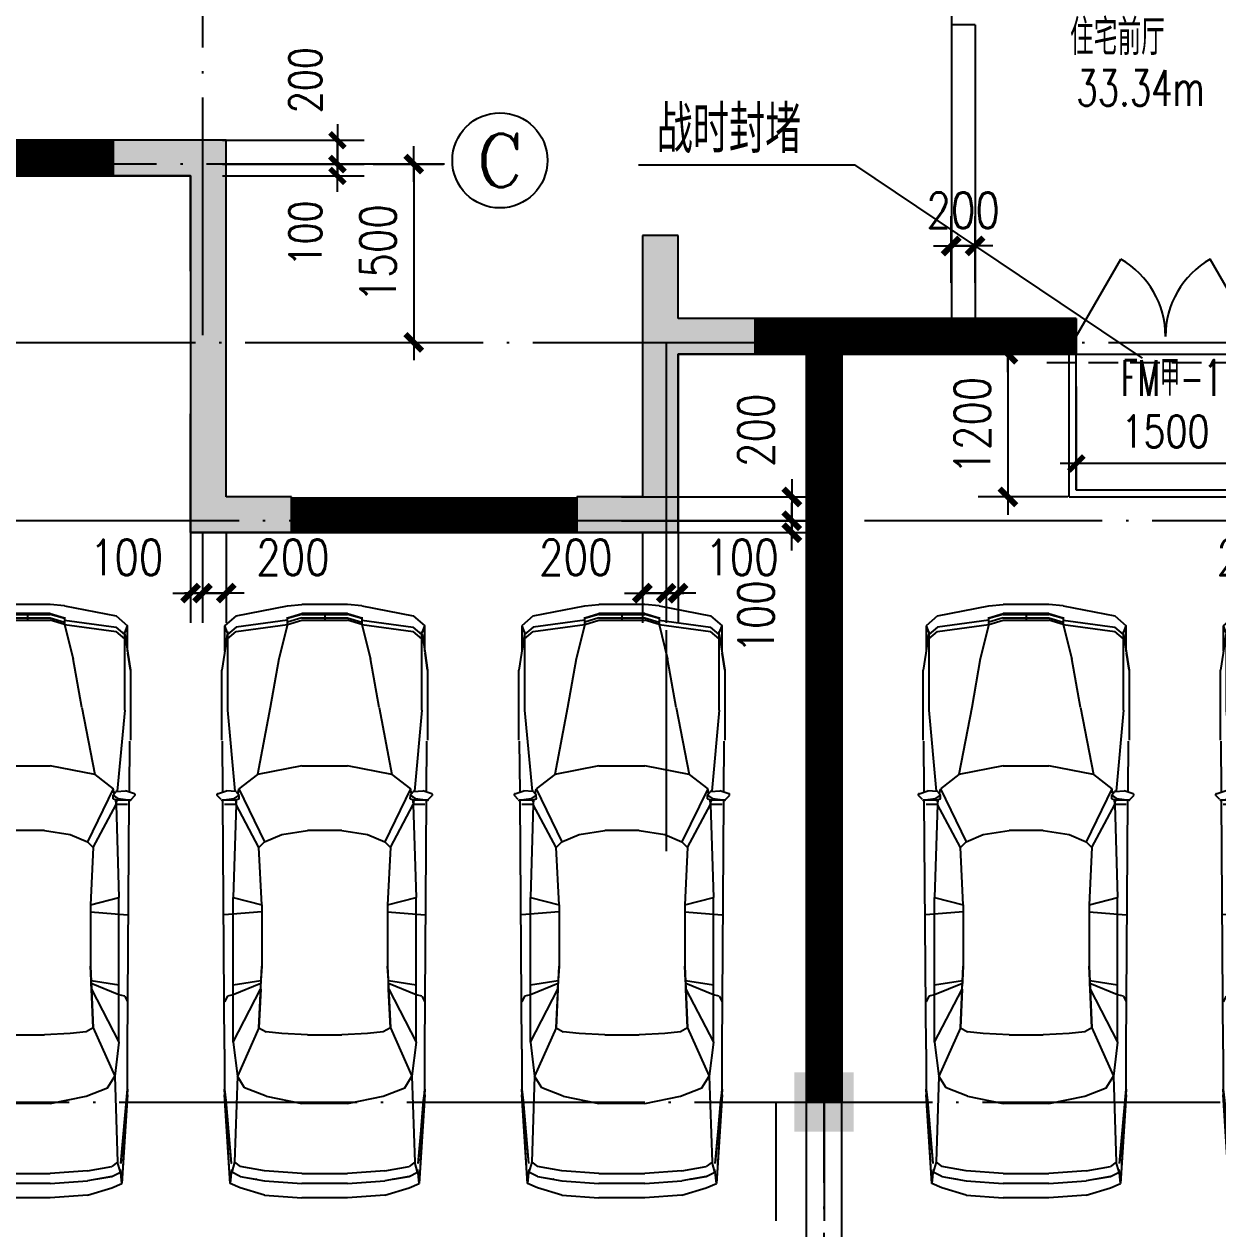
# Model space of a CAD drawing. Extents: x 634182 to 802382, y -1101880 to -864080.
# Drawn here: x 728334 to 738375, y -909933 to -899800 of the extents above; entities that cross this region are included whole.
import ezdxf
from ezdxf.enums import TextEntityAlignment as Align

# ---------------------------------------------------------------- set-up
doc = ezdxf.new("R2010")
doc.units = 0
doc.header["$LTSCALE"] = 1000
doc.header["$MEASUREMENT"] = 0
doc.linetypes.add('DASH', pattern=[0.35, 0.25, -0.1])
doc.linetypes.add('DOTE', pattern=[2.42, 2, -0.2, 0.02, -0.2])
doc.layers.get('0').update_dxf_attribs({"linetype": 'CONTINUOUS'})
doc.layers.get('DEFPOINTS').update_dxf_attribs({"linetype": 'CONTINUOUS'})
for name, color, linetype in [('210', 4, 'CONTINUOUS'), ('AXIS', 3, 'CONTINUOUS'), ('AXIS_TEXT', 7, 'CONTINUOUS'), ('COLUMN', 7, 'CONTINUOUS'), ('DOTE', 1, 'DOTE'), ('LU', 4, 'CONTINUOUS'), ('MC', 4, 'CONTINUOUS'), ('PUB_DIM', 3, 'CONTINUOUS'), ('STAIR', 2, 'CONTINUOUS'), ('WALL', 191, 'CONTINUOUS'), ('WINDOW', 2, 'CONTINUOUS'), ('防火分區线', 2, 'CONTINUOUS')]:
    doc.layers.add(name, color=color, linetype=linetype)
doc.styles.add('_Z', font='romans', dxfattribs={"width": 0.7, "bigfont": 'Z'})
doc.styles.add('COMPLEX', font='COMPLEX')
doc.styles.add('DIM_FONT', font='simplex.shx', dxfattribs={"width": 0.8})
doc.styles.add('HZTXT', font='simplex', dxfattribs={"width": 0.8, "bigfont": 'sfont'})
doc.dimstyles.new('DIMN', dxfattribs={"dimtxt": 300, "dimasz": 1, "dimexe": 250, "dimexo": 300, "dimgap": 150, "dimtad": 1, "dimdec": 0, "dimzin": 0, "dimdsep": 46, "dimtxsty": 'DIM_FONT', "dimblk": '_DIMX', "dimblk1": '_DIMX', "dimblk2": '_DIMX', "dimcen": 2.5, "dimclrt": 7, "dimadec": 0, "dimazin": 0, "dimtfac": 1, "dimtdec": 0, "dimtix": 1, "dimtmove": 2, "dimatfit": 3, "dimldrblk": '_DIMX', "dimfxl": 0, "dimtolj": 1, "dimtzin": 0, "dimarcsym": 0})
doc.dimstyles.new('DIMN90', dxfattribs={"dimscale": 0.9, "dimtxt": 300, "dimasz": 1, "dimexe": 250, "dimexo": 300, "dimgap": 150, "dimtad": 1, "dimdec": 0, "dimdsep": 46, "dimtxsty": 'DIM_FONT', "dimblk": '_DIMX', "dimcen": 2.5, "dimclrt": 7, "dimadec": 0, "dimazin": 0, "dimtfac": 1, "dimtdec": 0, "dimtix": 1, "dimtmove": 2, "dimatfit": 3, "dimldrblk": '_DIMX', "dimfxl": 0, "dimtolj": 1, "dimarcsym": 0})

# ---------------------------------------------------------------- blocks, each defined once
blk = doc.blocks.new('_FZH')
blk.add_solid([(-0.5, -0.5), (0.5, -0.5), (-0.5, 0.5), (0.5, 0.5)])
blk = doc.blocks.new('M_F27')
for p, q in [((-2389, 824), (-1610, 874)), ((-2389, 824), (-1560, 874)), ((-1560, 874), (-2212, 815)), ((-1660, 862), (-2208, 815)), ((-1560, 874), (-1660, 862)), ((-1617, 869), (-1620, 866)), ((-1208, 874), (-1610, 874)), ((-1208, 874), (980, 889)), ((-743, 849), (-793, 874)), ((-730, 799), (-743, 849)), ((-2, 547), (-27, 877)), ((941, 773), (941, 874)), ((980, 902), (995, 790)), ((980, 790), (980, 898)), ((984, 905), (1020, 939)), ((1036, 935), (1062, 857)), ((1051, 889), (1497, 893)), ((1057, 776), (1062, 857)), ((1770, 849), (1058, 784)), ((1506, 899), (2121, 899)), ((2461, 849), (1770, 849)), ((2272, 876), (2121, 899)), ((2272, 876), (2272, 874)), ((2437, 851), (2272, 876)), ((2511, 874), (2287, 874)), ((2398, 849), (2461, 773)), ((2437, 850), (2433, 851)), ((2498, 773), (2436, 849)), ((2511, 874), (2450, 850)), ((2599, 773), (2511, 874)), ((-2426, 736), (-2389, 824)), ((-2264, 812), (-2389, 824)), ((-2326, 736), (-2288, 811)), ((-2200, 786), (-2288, 811)), ((-2200, 786), (-2238, 736)), ((-2208, 815), (-2211, 814)), ((-1446, 761), (-2200, 786)), ((-1547, 698), (-1446, 761)), ((-1145, 799), (-1446, 761)), ((-1019, 572), (-1446, 761)), ((-1145, 799), (-682, 557)), ((-1145, 799), (124, 799)), ((-630, 555), (-730, 799)), ((-642, 799), (-605, 554)), ((124, 799), (61, 547)), ((941, 773), (124, 799)), ((564, 572), (941, 773)), ((1079, 748), (614, 522)), ((983, 777), (941, 773)), ((941, 773), (987, 765)), ((995, 790), (980, 790)), ((980, 790), (992, 746)), ((992, 746), (1021, 747)), ((995, 790), (1022, 746)), ((1022, 748), (995, 790)), ((1021, 747), (1022, 748)), ((1053, 768), (1022, 746)), ((1036, 756), (1079, 748)), ((1204, 585), (1079, 748)), ((2461, 773), (2523, 321)), ((2561, 321), (2498, 773)), ((2599, 773), (2687, 321)), ((-2489, 522), (-2426, 736)), ((-2326, 736), (-2364, 522)), ((-2326, 736), (-2351, 596)), ((-2276, 522), (-2238, 736)), ((-1622, 510), (-1547, 698)), ((-2351, 594), (-2351, 596)), ((-1019, 572), (-1057, 510)), ((-680, 556), (-1019, 572)), ((-1019, 572), (-479, 547)), ((-680, 556), (-630, 555)), ((-605, 554), (-630, 555)), ((-479, 547), (-605, 554)), ((61, 547), (-479, 547)), ((61, 547), (564, 572)), ((564, 572), (614, 522)), ((1795, 472), (1204, 585)), ((1280, 196), (1204, 585)), ((-2489, 522), (-2514, 196)), ((-2364, 522), (-2389, 196)), ((-2301, 196), (-2276, 522)), ((-1622, 510), (-1685, 196)), ((-1070, 371), (-1057, 510)), ((614, 522), (677, 371)), ((2222, 397), (1795, 472)), ((-1082, 145), (-1070, 371)), ((677, 371), (714, 145)), ((2523, 321), (2222, 397)), ((2523, 321), (2586, 321)), ((2523, 321), (2561, 196)), ((2580, 196), (2542, 321)), ((2611, 196), (2574, 321)), ((2580, 321), (2618, 196)), ((2687, 321), (2699, 196)), ((-2514, -206), (-2514, 196)), ((-2389, -206), (-2389, 196)), ((-2301, 196), (-2301, -206)), ((-1685, -206), (-1685, 196)), ((-1082, 145), (-1082, -156)), ((714, -156), (714, 145)), ((1280, 196), (1280, -206)), ((2561, 196), (2561, -206)), ((2580, 196), (2580, -206)), ((2611, 196), (2611, -206)), ((2618, -206), (2618, 196)), ((2699, -206), (2699, 196)), ((2618, -6), (2561, -6)), ((-2489, -533), (-2514, -206)), ((-2389, -206), (-2364, -533)), ((-2276, -533), (-2301, -206)), ((-1685, -206), (-1622, -520)), ((-1070, -382), (-1082, -156)), ((714, -156), (677, -382)), ((1204, -596), (1280, -206)), ((2523, -332), (2561, -206)), ((2580, -206), (2542, -332)), ((2574, -332), (2611, -206)), ((2618, -206), (2580, -332)), ((2687, -332), (2699, -206)), ((-1057, -520), (-1070, -382)), ((677, -382), (614, -533)), ((1795, -483), (2222, -407)), ((2523, -332), (2222, -407)), ((2523, -332), (2461, -784)), ((2561, -332), (2498, -784)), ((2586, -332), (2523, -332)), ((2687, -332), (2599, -784)), ((-1622, -520), (-1547, -709)), ((-1019, -583), (-1057, -520)), ((1795, -483), (1204, -596)), ((-2489, -533), (-2426, -747)), ((-2326, -747), (-2364, -533)), ((-2351, -607), (-2351, -605)), ((-2351, -607), (-2326, -747)), ((-2276, -533), (-2238, -747)), ((-1019, -583), (-1446, -772)), ((-682, -568), (-1145, -809)), ((-479, -558), (-1019, -583)), ((-1019, -583), (-680, -567)), ((-730, -809), (-630, -566)), ((-680, -567), (-682, -568)), ((-680, -567), (-630, -566)), ((-605, -565), (-642, -809)), ((-630, -566), (-605, -565)), ((-605, -565), (-479, -558)), ((61, -558), (-479, -558)), ((-2, -558), (-27, -884)), ((61, -558), (124, -809)), ((564, -583), (61, -558)), ((614, -533), (564, -583)), ((564, -583), (941, -784)), ((1079, -759), (614, -533)), ((1204, -596), (1079, -759)), ((-1547, -709), (-1446, -772)), ((-2426, -747), (-2389, -835)), ((-2389, -835), (-2264, -823)), ((-1560, -885), (-2389, -835)), ((-1610, -885), (-2389, -835)), ((-2326, -747), (-2288, -822)), ((-2288, -822), (-2200, -797)), ((-2200, -797), (-2238, -747)), ((-2212, -826), (-1560, -885)), ((-2208, -826), (-2211, -825)), ((-1660, -872), (-2208, -826)), ((-1446, -772), (-2200, -797)), ((-1145, -809), (-1446, -772)), ((-1145, -809), (124, -809)), ((-743, -860), (-730, -809)), ((941, -784), (124, -809)), ((987, -776), (941, -784)), ((983, -788), (941, -784)), ((941, -885), (941, -784)), ((992, -757), (980, -800)), ((995, -800), (980, -800)), ((995, -800), (980, -913)), ((980, -909), (980, -800)), ((992, -757), (1021, -758)), ((995, -800), (1022, -757)), ((1022, -758), (995, -800)), ((1021, -758), (1022, -758)), ((1022, -757), (1053, -779)), ((1036, -767), (1079, -759)), ((1057, -787), (1062, -867)), ((1770, -860), (1058, -795)), ((2398, -860), (2461, -784)), ((2436, -860), (2498, -784)), ((2599, -784), (2511, -885)), ((-1560, -885), (-1660, -872)), ((-1621, -877), (-1617, -880)), ((-1610, -885), (-1208, -885)), ((-1208, -885), (980, -900)), ((-743, -860), (-793, -885)), ((984, -916), (1020, -950)), ((1036, -946), (1062, -867)), ((1051, -901), (1497, -904)), ((2121, -910), (1506, -910)), ((1770, -860), (2461, -860)), ((2121, -910), (2272, -887)), ((2270, -887), (2121, -910)), ((2437, -861), (2272, -887)), ((2272, -885), (2272, -887)), ((2285, -885), (2511, -885)), ((2437, -861), (2436, -860)), ((2450, -861), (2511, -885))]:
    blk.add_line(p, q)
for centre, start, end in [((990, 898), 132.965, 179.7454), ((1027, 932), 18.1573, 132.965), ((1047, 776), 305.1542, 356.8636), ((1047, -787), 3.1798, 54.8458), ((990, -909), 180.2546, 227.035), ((1027, -942), 227.035, 341.8427)]:
    blk.add_arc(centre, 10, start, end)
at = {"width": 0.8, "flags": 9}
for tag in ['XSIZE', 'YSIZE']:
    blk.add_attdef(tag, (0, 0), '', height=0.5, dxfattribs=at)
blk = doc.blocks.new('_AXISO')
blk.add_circle((0, 0), 0.5)
at = {"layer": 'AXIS_TEXT', "style": 'COMPLEX', "width": 1.041667}
blk.add_attdef('A', text='', height=0.56, dxfattribs=at).set_placement((-0.25, -0.28), (0.25, -0.28), align=Align.FIT)
blk = doc.blocks.new('_DIMX')
blk.add_line((-150, 0), (150, 0))
at = {"const_width": 50}
blk.add_lwpolyline([(-70, -70), (70, 70)], dxfattribs=at)
blk = doc.blocks.new('*D695')
at = {"color": 0, "linetype": 'ByBlock'}
for p, q in [((729734, -904077), (729734, -904836)), ((729834, -904077), (729834, -904836)), ((729733, -904586), (729732, -904586)), ((729834, -904586), (729734, -904586)), ((729834, -904586), (729734, -904586)), ((729835, -904586), (729836, -904586))]:
    blk.add_line(p, q, dxfattribs=at)
at = {"layer": 'DEFPOINTS', "color": 0, "linetype": 'ByBlock'}
for p in [(729734, -903777), (729834, -903777), (729734, -904586)]:
    blk.add_point(p, dxfattribs=at)
at = {"color": 0, "linetype": 'ByBlock'}
for p, rotation in [((729734, -904586), 359.9999999998665), ((729834, -904586), 179.9999999998666)]:
    blk.add_blockref('_DIMX', p, dxfattribs=dict(at, rotation=rotation))
at = {"color": 7, "linetype": 'ByBlock', "insert": (729196, -904286), "char_height": 300, "attachment_point": 5, "style": 'DIM_FONT'}
blk.add_mtext('\\A1;100', dxfattribs=at)
blk = doc.blocks.new('*D696')
at = {"color": 0, "linetype": 'ByBlock'}
for p, q in [((729834, -904077), (729834, -904836)), ((730034, -904077), (730034, -904836)), ((729833, -904586), (729832, -904586)), ((730034, -904586), (729834, -904586)), ((730034, -904586), (729834, -904586)), ((730035, -904586), (730036, -904586))]:
    blk.add_line(p, q, dxfattribs=at)
at = {"layer": 'DEFPOINTS', "color": 0, "linetype": 'ByBlock'}
for p in [(729834, -903777), (730034, -903777), (729834, -904586)]:
    blk.add_point(p, dxfattribs=at)
at = {"color": 0, "linetype": 'ByBlock'}
for p, rotation in [((729834, -904586), 359.9999999999666), ((730034, -904586), 179.9999999999666)]:
    blk.add_blockref('_DIMX', p, dxfattribs=dict(at, rotation=rotation))
at = {"color": 7, "linetype": 'ByBlock', "insert": (730595, -904286), "char_height": 300, "attachment_point": 5, "style": 'DIM_FONT'}
blk.add_mtext('\\A1;200', dxfattribs=at)
blk = doc.blocks.new('*D703')
at = {"color": 0, "linetype": 'ByBlock'}
for p, q in [((730004, -900977), (731194, -900977)), ((730969, -900976), (730969, -900975)), ((730969, -901077), (730969, -900977)), ((730969, -901077), (730969, -900977)), ((730004, -901077), (731194, -901077)), ((730969, -901078), (730969, -901079))]:
    blk.add_line(p, q, dxfattribs=at)
at = {"layer": 'DEFPOINTS', "color": 0, "linetype": 'ByBlock'}
for p in [(729734, -900977), (730969, -900977), (729734, -901077)]:
    blk.add_point(p, dxfattribs=at)
at = {"color": 0, "linetype": 'ByBlock', "xscale": 0.9, "yscale": 0.9, "zscale": 0.9}
for p, rotation in [((730969, -900977), 270), ((730969, -901077), 90)]:
    blk.add_blockref('_DIMX', p, dxfattribs=dict(at, rotation=rotation))
at = {"color": 7, "linetype": 'ByBlock', "insert": (730699, -901561), "char_height": 270, "attachment_point": 5, "rotation": 90, "style": 'DIM_FONT'}
blk.add_mtext('\\A1;100', dxfattribs=at)
blk = doc.blocks.new('*D704')
at = {"color": 0, "linetype": 'ByBlock'}
for p, q in [((730004, -900777), (731194, -900777)), ((730969, -900776), (730969, -900775)), ((730969, -900977), (730969, -900777)), ((730969, -900977), (730969, -900777)), ((730004, -900977), (731194, -900977)), ((730969, -900978), (730969, -900979))]:
    blk.add_line(p, q, dxfattribs=at)
at = {"layer": 'DEFPOINTS', "color": 0, "linetype": 'ByBlock'}
for p in [(729734, -900777), (730969, -900777), (729734, -900977)]:
    blk.add_point(p, dxfattribs=at)
at = {"color": 0, "linetype": 'ByBlock', "xscale": 0.9, "yscale": 0.9, "zscale": 0.9}
for p, rotation in [((730969, -900777), 270), ((730969, -900977), 90)]:
    blk.add_blockref('_DIMX', p, dxfattribs=dict(at, rotation=rotation))
at = {"color": 7, "linetype": 'ByBlock', "insert": (730699, -900272), "char_height": 270, "attachment_point": 5, "rotation": 90, "style": 'DIM_FONT'}
blk.add_mtext('\\A1;200', dxfattribs=at)
blk = doc.blocks.new('*D705')
at = {"color": 0, "linetype": 'ByBlock'}
for p, q in [((731269, -900977), (731861, -900977)), ((731611, -900978), (731611, -902476)), ((731269, -902477), (731861, -902477))]:
    blk.add_line(p, q, dxfattribs=at)
at = {"layer": 'DEFPOINTS', "color": 0, "linetype": 'ByBlock'}
for p in [(730969, -900977), (730969, -902477), (731611, -902477)]:
    blk.add_point(p, dxfattribs=at)
at = {"color": 0, "linetype": 'ByBlock'}
for p, rotation in [((731611, -900977), 90), ((731611, -902477), 270)]:
    blk.add_blockref('_DIMX', p, dxfattribs=dict(at, rotation=rotation))
at = {"color": 7, "linetype": 'ByBlock', "insert": (731311, -901727), "char_height": 300, "attachment_point": 5, "rotation": 90, "style": 'DIM_FONT'}
blk.add_mtext('\\A1;1500', dxfattribs=at)
blk = doc.blocks.new('*D715')
at = {"color": 0, "linetype": 'ByBlock'}
for p, q in [((733359, -903977), (735041, -903977)), ((734791, -903976), (734791, -903975)), ((734791, -903977), (734791, -904077)), ((734791, -903977), (734791, -904077)), ((733359, -904077), (735041, -904077)), ((734791, -904078), (734791, -904079))]:
    blk.add_line(p, q, dxfattribs=at)
at = {"layer": 'DEFPOINTS', "color": 0, "linetype": 'ByBlock'}
for p in [(733059, -903977), (733059, -904077), (734791, -904077)]:
    blk.add_point(p, dxfattribs=at)
at = {"color": 0, "linetype": 'ByBlock'}
for p, rotation in [((734791, -903977), 270), ((734791, -904077), 90)]:
    blk.add_blockref('_DIMX', p, dxfattribs=dict(at, rotation=rotation))
at = {"color": 7, "linetype": 'ByBlock', "insert": (734491, -904786), "char_height": 300, "attachment_point": 5, "rotation": 90, "style": 'DIM_FONT'}
blk.add_mtext('\\A1;100', dxfattribs=at)
blk = doc.blocks.new('*D716')
at = {"color": 0, "linetype": 'ByBlock'}
for p, q in [((733359, -903777), (735041, -903777)), ((734791, -903776), (734791, -903775)), ((734791, -903777), (734791, -903977)), ((734791, -903777), (734791, -903977)), ((733359, -903977), (735041, -903977)), ((734791, -903978), (734791, -903979))]:
    blk.add_line(p, q, dxfattribs=at)
at = {"layer": 'DEFPOINTS', "color": 0, "linetype": 'ByBlock'}
for p in [(733059, -903777), (733059, -903977), (734791, -903977)]:
    blk.add_point(p, dxfattribs=at)
at = {"color": 0, "linetype": 'ByBlock'}
for p, rotation in [((734791, -903777), 270), ((734791, -903977), 90)]:
    blk.add_blockref('_DIMX', p, dxfattribs=dict(at, rotation=rotation))
at = {"color": 7, "linetype": 'ByBlock', "insert": (734491, -903216), "char_height": 300, "attachment_point": 5, "rotation": 90, "style": 'DIM_FONT'}
blk.add_mtext('\\A1;200', dxfattribs=at)
blk = doc.blocks.new('*D717')
at = {"color": 0, "linetype": 'ByBlock'}
for p, q in [((733734, -904077), (733734, -904836)), ((733834, -904077), (733834, -904836)), ((733733, -904586), (733732, -904586)), ((733734, -904586), (733834, -904586)), ((733734, -904586), (733834, -904586)), ((733835, -904586), (733836, -904586))]:
    blk.add_line(p, q, dxfattribs=at)
at = {"layer": 'DEFPOINTS', "color": 0, "linetype": 'ByBlock'}
for p in [(733734, -903777), (733834, -903777), (733834, -904586)]:
    blk.add_point(p, dxfattribs=at)
at = {"color": 0, "linetype": 'ByBlock'}
blk.add_blockref('_DIMX', (733734, -904586), dxfattribs=at)
at = {"color": 0, "linetype": 'ByBlock', "rotation": 180}
blk.add_blockref('_DIMX', (733834, -904586), dxfattribs=at)
at = {"color": 7, "linetype": 'ByBlock', "insert": (734372, -904286), "char_height": 300, "attachment_point": 5, "style": 'DIM_FONT'}
blk.add_mtext('\\A1;100', dxfattribs=at)
blk = doc.blocks.new('*D718')
at = {"color": 0, "linetype": 'ByBlock'}
for p, q in [((733534, -904077), (733534, -904836)), ((733734, -904077), (733734, -904836)), ((733533, -904586), (733532, -904586)), ((733534, -904586), (733734, -904586)), ((733534, -904586), (733734, -904586)), ((733735, -904586), (733736, -904586))]:
    blk.add_line(p, q, dxfattribs=at)
at = {"layer": 'DEFPOINTS', "color": 0, "linetype": 'ByBlock'}
for p in [(733534, -903777), (733734, -903777), (733734, -904586)]:
    blk.add_point(p, dxfattribs=at)
at = {"color": 0, "linetype": 'ByBlock'}
blk.add_blockref('_DIMX', (733534, -904586), dxfattribs=at)
at = {"color": 0, "linetype": 'ByBlock', "rotation": 180}
blk.add_blockref('_DIMX', (733734, -904586), dxfattribs=at)
at = {"color": 7, "linetype": 'ByBlock', "insert": (732974, -904286), "char_height": 300, "attachment_point": 5, "style": 'DIM_FONT'}
blk.add_mtext('\\A1;200', dxfattribs=at)
blk = doc.blocks.new('*D719')
at = {"color": 0, "linetype": 'ByBlock'}
for p, q in [((736132, -901977), (736132, -901416)), ((736332, -901977), (736332, -901416)), ((736131, -901666), (736130, -901666)), ((736132, -901666), (736332, -901666)), ((736333, -901666), (736334, -901666))]:
    blk.add_line(p, q, dxfattribs=at)
at = {"layer": 'DEFPOINTS', "color": 0, "linetype": 'ByBlock'}
for p in [(736332, -901666), (736132, -902277), (736332, -902277)]:
    blk.add_point(p, dxfattribs=at)
at = {"color": 0, "linetype": 'ByBlock'}
blk.add_blockref('_DIMX', (736132, -901666), dxfattribs=at)
at = {"color": 0, "linetype": 'ByBlock', "rotation": 180}
blk.add_blockref('_DIMX', (736332, -901666), dxfattribs=at)
at = {"color": 7, "linetype": 'ByBlock', "insert": (736232, -901366), "char_height": 300, "attachment_point": 5, "style": 'DIM_FONT'}
blk.add_mtext('\\A1;200', dxfattribs=at)
blk = doc.blocks.new('*D728')
at = {"color": 0, "linetype": 'ByBlock'}
for p, q in [((739234, -902577), (739234, -904836)), ((739434, -902577), (739434, -904836)), ((739233, -904586), (739232, -904586)), ((739234, -904586), (739434, -904586)), ((739234, -904586), (739434, -904586)), ((739435, -904586), (739436, -904586))]:
    blk.add_line(p, q, dxfattribs=at)
at = {"layer": 'DEFPOINTS', "color": 0, "linetype": 'ByBlock'}
for p in [(739234, -902277), (739434, -902277), (739434, -904586)]:
    blk.add_point(p, dxfattribs=at)
at = {"color": 0, "linetype": 'ByBlock'}
blk.add_blockref('_DIMX', (739234, -904586), dxfattribs=at)
at = {"color": 0, "linetype": 'ByBlock', "rotation": 180}
blk.add_blockref('_DIMX', (739434, -904586), dxfattribs=at)
at = {"color": 7, "linetype": 'ByBlock', "insert": (738674, -904286), "char_height": 300, "attachment_point": 5, "style": 'DIM_FONT'}
blk.add_mtext('\\A1;200', dxfattribs=at)
blk = doc.blocks.new('*D732')
at = {"color": 0, "linetype": 'ByBlock'}
for p, q in [((737184, -902847), (737184, -903721)), ((738684, -902847), (738684, -903721)), ((738683, -903496), (737185, -903496))]:
    blk.add_line(p, q, dxfattribs=at)
at = {"layer": 'DEFPOINTS', "color": 0, "linetype": 'ByBlock'}
for p in [(737184, -902577), (738684, -902577), (737184, -903496)]:
    blk.add_point(p, dxfattribs=at)
at = {"color": 0, "linetype": 'ByBlock', "xscale": 0.9, "yscale": 0.9, "zscale": 0.9, "rotation": 180}
blk.add_blockref('_DIMX', (737184, -903496), dxfattribs=at)
at = {"color": 0, "linetype": 'ByBlock', "xscale": 0.9, "yscale": 0.9, "zscale": 0.9}
blk.add_blockref('_DIMX', (738684, -903496), dxfattribs=at)
at = {"color": 7, "linetype": 'ByBlock', "insert": (737934, -903226), "char_height": 270, "attachment_point": 5, "style": 'DIM_FONT'}
blk.add_mtext('\\A1;1500', dxfattribs=at)
blk = doc.blocks.new('M_A0GGR')
for p, q in [((-0.5, 0), (-0.25, -0.433)), ((0.5, 0), (0.25, -0.433))]:
    blk.add_line(p, q)
for centre, start, end in [((-0.5, 0), 300, 0), ((0.5, 0), 180, 240)]:
    blk.add_arc(centre, 0.5, start, end)
blk = doc.blocks.new('*D1707')
at = {"color": 0, "linetype": 'ByBlock'}
for p, q in [((737114, -902577), (736359, -902577)), ((736609, -902578), (736609, -903776)), ((737114, -903777), (736359, -903777))]:
    blk.add_line(p, q, dxfattribs=at)
at = {"layer": 'DEFPOINTS', "color": 0, "linetype": 'ByBlock'}
for p in [(737414, -902577), (736609, -903777), (737414, -903777)]:
    blk.add_point(p, dxfattribs=at)
at = {"color": 0, "linetype": 'ByBlock'}
for p, rotation in [((736609, -902577), 90), ((736609, -903777), 270)]:
    blk.add_blockref('_DIMX', p, dxfattribs=dict(at, rotation=rotation))
at = {"color": 7, "linetype": 'ByBlock', "insert": (736309, -903177), "char_height": 300, "attachment_point": 5, "rotation": 90, "style": 'DIM_FONT'}
blk.add_mtext('\\A1;1200', dxfattribs=at)

msp = doc.modelspace()

# ---------------------------------------------------------------- hatches: boundary and pattern name
at = {"layer": '210'}
msp.add_hatch(color=256, dxfattribs=at).paths.add_polyline_path([(730034.254, -903776.65), (730584.254, -903776.659), (730584.156, -904076.757), (729734.254, -904076.659), (729734.254, -901076.656), (729084.254, -901076.659), (729084.254, -900776.659), (730034.254, -900776.659)])
h = msp.add_hatch(color=256, dxfattribs=at)
h.paths.add_polyline_path([(733534.254, -901576.659), (733834.254, -901576.659), (733834.254, -902276.659), (734484.254, -902276.659), (734484.189, -902476.757), (733534.254, -902476.757)])
h.paths.add_polyline_path([(734484.189, -902476.757), (734484.157, -902576.757), (733834.254, -902576.659), (733834.254, -903976.757), (733734.156, -903976.757), (733734.156, -902476.757)])
h.paths.add_polyline_path([(733534.254, -902476.757), (733734.156, -902476.757), (733734.156, -903976.757), (733434.156, -903976.757), (733434.156, -903776.659), (733534.254, -903776.659)])
h.paths.add_polyline_path([(732984.188, -903976.757), (732984.254, -903776.659), (733434.156, -903776.659), (733434.156, -903976.757)])
h.paths.add_polyline_path([(732984.156, -904076.757), (732984.188, -903976.757), (733434.156, -903976.757), (733434.156, -904076.705)])
h.paths.add_polyline_path([(733734.156, -903976.757), (733734.156, -904076.671), (733434.156, -904076.705), (733434.156, -903976.757)])
h.paths.add_polyline_path([(733734.156, -904076.671), (733734.156, -903976.757), (733834.254, -903976.757), (733834.254, -904076.659)])

# ---------------------------------------------------------------- linework, layer by layer
msp.add_lwpolyline([(733501.048, -900983.525), (735319.04, -900983.525), (737737.863, -902610.148)])
at = {"layer": 'DOTE'}
for p, q in [((736134.156, -884445.605), (736134.156, -902476.757)), ((729834.156, -895576.757), (729834.156, -902476.757)), ((731868.896, -900976.757), (722934.156, -900976.757)), ((722934.156, -902476.757), (745734.156, -902476.757)), ((733734.156, -902476.757), (733734.156, -906755.699)), ((735062.048, -972466.093), (735062.048, -902577.649)), ((766442.048, -903976.757), (722934.156, -903976.757)), ((668633.996, -908866.093), (773621.778, -908866.093))]:
    msp.add_line(p, q, dxfattribs=at)
at = {"layer": 'STAIR'}
for p, q in [((737124.156, -903776.757), (737124.156, -902576.757)), ((737184.156, -903716.757), (737184.156, -902576.757)), ((737124.156, -903776.757), (740734.156, -903776.757)), ((737184.156, -903716.757), (740674.156, -903716.757))]:
    msp.add_line(p, q, dxfattribs=at)
at = {"layer": 'WALL'}
for p, q in [((736134.156, -899825.483), (736134.156, -902276.757)), ((736334.254, -899806.757), (736134.254, -899806.757)), ((736334.156, -899806.757), (736334.156, -902276.757)), ((729084.156, -900776.757), (727284.156, -900776.757)), ((729084.156, -900776.757), (729084.156, -901076.757)), ((730034.156, -900776.757), (729084.156, -900776.757)), ((730034.156, -903776.757), (730034.156, -900776.757)), ((729734.156, -901076.757), (729084.156, -901076.757)), ((729734.156, -901876.757), (729734.156, -901076.757)), ((729734.156, -901076.757), (729734.156, -904076.757)), ((733534.156, -901576.757), (733534.156, -903776.757)), ((733834.254, -902276.757), (733834.254, -901576.757)), ((737184.156, -902276.757), (733834.254, -902276.757)), ((734484.058, -902276.855), (734484.058, -902576.855)), ((734484.156, -902576.757), (734484.156, -902276.757)), ((734912.048, -902276.839), (737184.156, -902276.757)), ((734912.048, -902276.839), (734912.048, -908866.093)), ((737184.156, -902276.757), (737184.156, -902576.757)), ((734484.058, -902576.855), (733834.057, -902576.855)), ((734484.058, -902576.855), (733834.057, -902576.855)), ((733834.156, -902576.757), (734484.156, -902576.757)), ((733834.156, -904076.757), (733834.156, -902576.757)), ((733834.156, -902576.757), (733834.156, -904076.757)), ((733834.156, -902576.757), (733834.156, -904076.757)), ((737184.156, -902576.757), (735212.048, -902576.757)), ((735212.048, -902576.757), (735212.048, -908866.093)), ((729734.156, -904076.757), (729734.156, -903076.757)), ((730584.156, -903776.757), (730034.156, -903776.757)), ((733534.156, -903776.757), (732984.156, -903776.757)), ((732984.156, -903776.757), (732984.156, -904076.757)), ((733534.156, -903776.757), (732984.156, -903776.757)), ((730584.156, -904076.757), (730584.156, -903876.757)), ((732984.057, -903876.855), (732984.057, -904076.855)), ((732984.057, -904076.855), (732984.057, -903876.855)), ((731184.156, -903926.757), (730584.156, -903926.757)), ((730584.156, -904076.757), (729734.156, -904076.757)), ((730584.156, -904076.757), (729734.156, -904076.757)), ((730584.156, -904076.757), (731184.156, -904076.757)), ((733834.057, -904076.855), (732984.057, -904076.855)), ((733834.057, -904076.855), (732984.057, -904076.855)), ((732984.156, -904076.757), (733834.156, -904076.757))]:
    msp.add_line(p, q, dxfattribs=at)
at = {"layer": 'WALL', "linetype": 'Continuous'}
for p, q in [((729084.156, -900776.757), (729084.156, -901076.757)), ((733834.254, -901576.757), (733534.156, -901576.757)), ((730584.156, -904076.757), (730584.156, -903776.757))]:
    msp.add_line(p, q, dxfattribs=at)
at = {"layer": 'WALL', "linetype": 'DASH'}
msp.add_line((736936.546, -902646.642), (738947.933, -902646.642), dxfattribs=at)
at = {"layer": 'WALL', "linetype": 'DASH', "ltscale": 4}
msp.add_line((734655.53, -908866.093), (734655.53, -917266.093), dxfattribs=at)
at = {"layer": 'WALL', "const_width": 300}
for points in [[(729084.156, -900926.757), (727284.156, -900926.757)], [(737184.156, -902426.757), (734484.156, -902426.757)], [(732984.057, -903926.757), (730584.156, -903926.757)]]:
    msp.add_lwpolyline(points, dxfattribs=at)
at = {"layer": 'WALL', "linetype": 'DASH', "ltscale": 4}
msp.add_lwpolyline([(735062.048, -908866.093), (735062.048, -917266.093)], dxfattribs=at)
at = {"layer": 'WINDOW'}
msp.add_line((737184.156, -902576.757), (738684.156, -902576.757), dxfattribs=at)
at = {"layer": '防火分區线'}
msp.add_lwpolyline([(701612.048, -901076.757), (706334.156, -901076.757), (706334.156, -904126.757), (710012.048, -904126.757), (716134.156, -904126.757), (716134.156, -901076.757), (729734.156, -901076.757), (729734.156, -904076.757), (733834.156, -904076.855), (733834.156, -902576.855), (734912.048, -902576.855), (734912.048, -938114.452), (701612.048, -938114.452), (701612.048, -901076.757)], close=True, dxfattribs=at)
msp.add_lwpolyline([(735212.048, -954916.093), (735213.209, -902576.757), (735212.048, -902576.757), (739615.648, -902576.855), (739615.648, -901076.757), (751784.156, -901076.757), (751784.156, -904126.757), (754884.156, -904126.757), (754884.156, -902576.757), (773363.472, -902576.757), (773839.219, -916771.696), (775338.011, -916711.498), (775594.854, -923106.328), (774096.074, -923166.525), (774441.207, -931759.599), (775939.999, -931699.401), (776208.881, -938393.976), (774710.078, -938454.174)], dxfattribs=at)
at = {"layer": '防火分區线', "const_width": 300}
msp.add_lwpolyline([(735062.048, -908866.093), (735062.048, -902577.649)], dxfattribs=at)

# ---------------------------------------------------------------- block references
at = {"layer": 'AXIS'}
ref = msp.add_blockref('_AXISO', (732335.789, -900946.625), dxfattribs=dict(at, xscale=800, yscale=800, zscale=800))
ref.add_attrib('A', 'C', dxfattribs={"layer": 'AXIS_TEXT', "height": 448, "style": 'COMPLEX', "width": 1.25}).set_placement((732135.789, -901170.625), (732535.789, -901170.625), align=Align.FIT)
at = {"layer": 'COLUMN', "xscale": 500, "yscale": 500, "zscale": 500}
msp.add_blockref('_FZH', (735062.048, -908866.093), dxfattribs=at)
at = {"layer": 'LU', "xscale": 0.95745, "yscale": 0.95745, "zscale": 0.95745, "rotation": 90.00000000000001}
for p in [(728356.834, -907265.157), (730856.834, -907265.157), (733356.834, -907265.157), (736756.834, -907265.157), (739256.834, -907265.157)]:
    msp.add_blockref('M_F27', p, dxfattribs=at)
at = {"layer": 'WINDOW', "xscale": -1500, "yscale": -1500, "zscale": 1500}
msp.add_blockref('M_A0GGR', (737934.156, -902426.757), dxfattribs=at)

# ---------------------------------------------------------------- texts
for s, height, style, width, p in [('住宅前厅', 300, '_Z', 0.7, (737130.793, -900060.6)), ('33.34m', 300, '_Z', 0.7, (737184.101, -900486.819)), ('战时封堵', 400, 'HZTXT', 0.8, (733654.234, -900884.16, -284.642))]:
    msp.add_text(s, height=height, dxfattribs=dict(style=style, width=width)).set_placement(p)
at = {"layer": 'MC', "linetype": 'Continuous', "style": '_Z', "width": 0.6}
msp.add_text('FM甲-1', height=300, dxfattribs=at).set_placement((738411.484, -902776.514), align=Align.MIDDLE_RIGHT)

# ---------------------------------------------------------------- dimensions: what is measured, and where the dimension line sits
at = {"layer": 'PUB_DIM', "linetype": 'Continuous'}
for base, p1, p2, angle, dimstyle, picture, middle in [((730968.808, -900776.757), (729734.156, -900976.757), (729734.156, -900776.757), 90, 'DIMN90', '*D704', (730698.808, -900272.243)), ((730968.808, -900976.757), (729734.156, -901076.757), (729734.156, -900976.757), 90, 'DIMN90', '*D703', (730698.808, -901560.7)), ((739434.156, -904586.129), (739234.156, -902276.757), (739434.156, -902276.757), 0, 'DIMN', '*D728', (738673.584, -904286.129)), ((734790.901, -903976.757), (733059.458, -903776.757), (733059.458, -903976.757), 270, 'DIMN', '*D716', (734490.901, -903216.186)), ((729734.156, -904586.129), (729834.156, -903776.757), (729734.156, -903776.757), 180, 'DIMN', '*D695', (729196.441, -904286.129)), ((729834.156, -904586.129), (730034.156, -903776.757), (729834.156, -903776.757), 180, 'DIMN', '*D696', (730594.727, -904286.129)), ((733734.156, -904586.129), (733534.156, -903776.757), (733734.156, -903776.757), 0, 'DIMN', '*D718', (732973.584, -904286.129)), ((733834.156, -904586.129), (733734.156, -903776.757), (733834.156, -903776.757), 0, 'DIMN', '*D717', (734371.87, -904286.129)), ((734790.901, -904076.855), (733059.458, -903976.757), (733059.458, -904076.855), 270, 'DIMN', '*D715', (734490.901, -904785.955))]:
    dim = msp.add_linear_dim(base=base, p1=p1, p2=p2, angle=angle, dimstyle=dimstyle, dxfattribs=at)
    dim.commit()
    dim.dimension.update_dxf_attribs({"geometry": picture, "text_midpoint": middle, "dimtype": 129})
for p1, p2, distance, dimstyle, picture, middle in [((730968.808, -900976.757), (730968.808, -902476.757), 642.307, 'DIMN', '*D705', (731311.115, -901726.757)), ((736132.356, -902276.757), (736332.356, -902276.757), 610.635, 'DIMN', '*D719', (736232.356, -901366.122)), ((738684.017, -902576.757), (737184.156, -902576.757), 918.913, 'DIMN90', '*D732', (737934.086, -903225.67))]:
    dim = msp.add_aligned_dim(p1=p1, p2=p2, distance=distance, dimstyle=dimstyle, dxfattribs=at)
    dim.commit()
    dim.dimension.update_dxf_attribs({"geometry": picture, "text_midpoint": middle})
at = {"layer": 'PUB_DIM'}
dim = msp.add_aligned_dim(p1=(737414.319, -902576.755), p2=(737414.319, -903776.755), distance=-805.134, dimstyle='DIMN', dxfattribs=at)
dim.commit()
dim.dimension.update_dxf_attribs({"geometry": '*D1707', "text_midpoint": (736309.185, -903176.755)})

doc.saveas('drawing.dxf')
